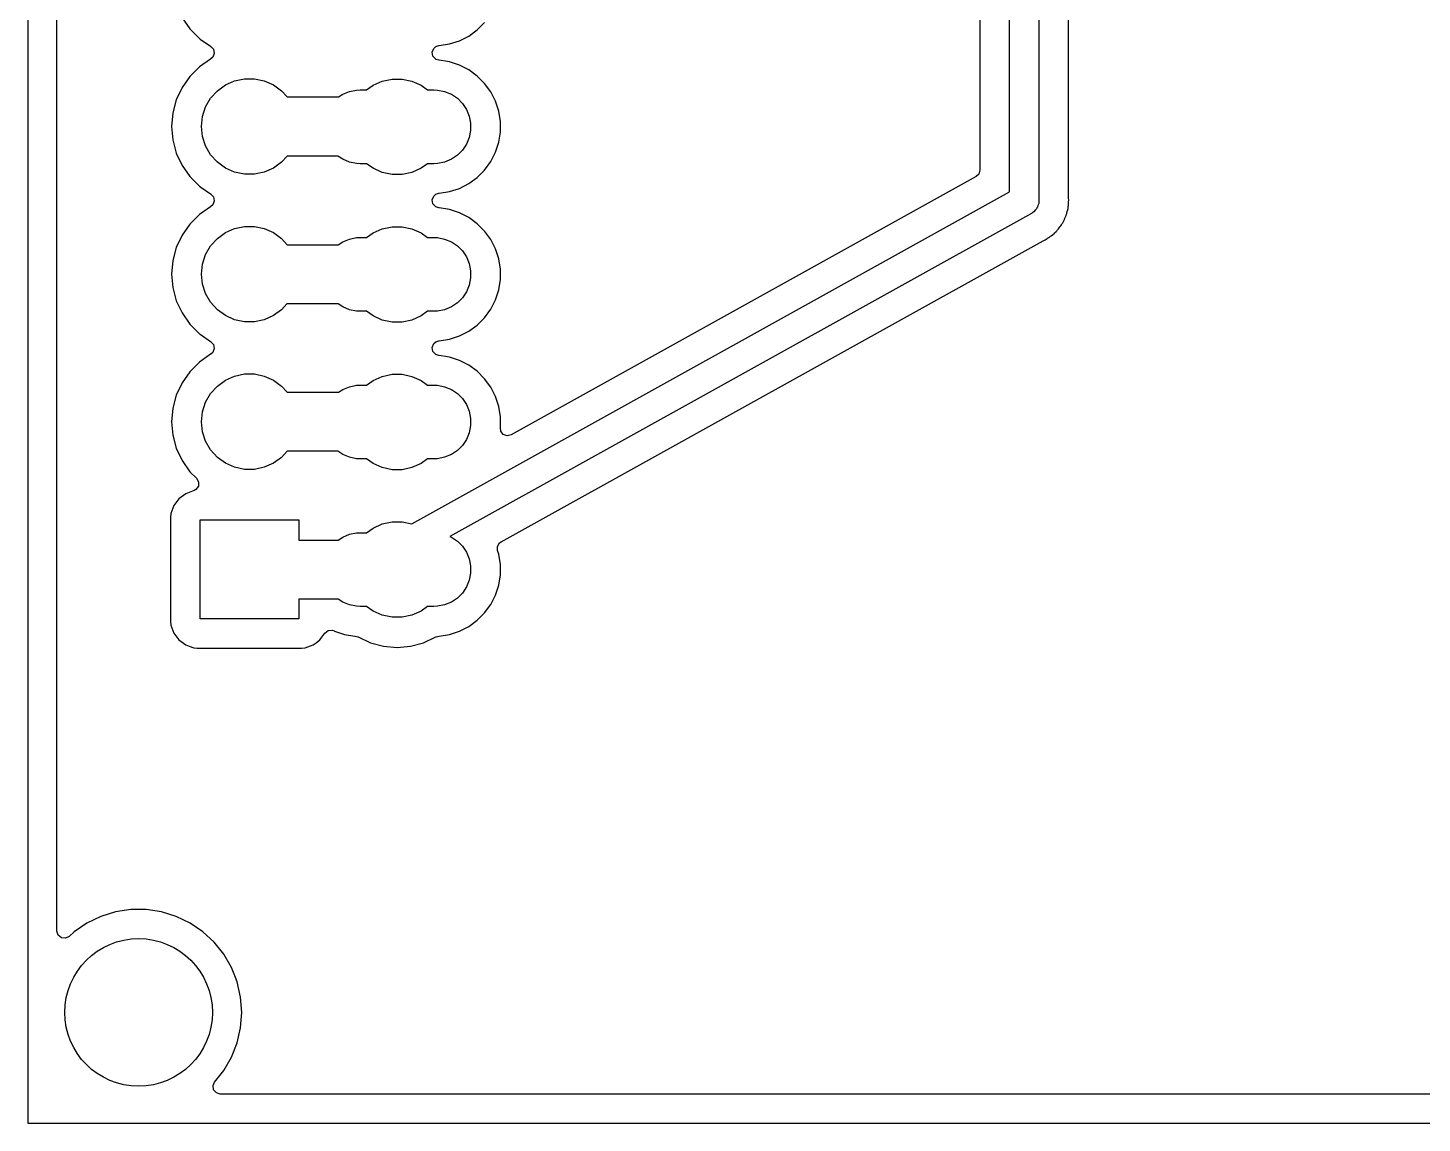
# Model space of a CAD drawing. Extents: x 118.1 to 188.6, y -116.2 to -61.6.
# Drawn here: x 118.11 to 142.1, y -116.2 to -97.36 of the extents above; entities that cross this region are included whole.
import ezdxf

# ---------------------------------------------------------------- set-up
doc = ezdxf.new("R2010")
doc.units = 0
doc.layers.add('BLACK', color=7, linetype='CONTINUOUS')

msp = doc.modelspace()

# ---------------------------------------------------------------- linework, layer by layer
at = {"layer": 'BLACK', "linetype": 'CONTINUOUS'}
for p, q in [((118.1075, -61.595), (118.1075, -116.205)), ((118.608, -112.899144), (118.608, -64.900855)), ((134.49, -76.124896), (134.49, -99.807202)), ((134.9985, -100.180545), (134.9985, -76.2)), ((135.5065, -76.30521), (135.5065, -100.33)), ((136.015, -100.27913), (136.015, -76.568027)), ((120.760309, -97.184548), (120.894186, -97.375745)), ((120.894186, -97.375745), (120.89419, -97.37575)), ((120.89419, -97.37575), (120.894193, -97.375754)), ((120.894193, -97.375754), (121.059246, -97.540807)), ((125.694325, -97.498009), (125.83994, -97.392213)), ((125.83994, -97.392213), (125.967213, -97.26494)), ((121.059246, -97.540807), (121.05925, -97.54081)), ((121.05925, -97.54081), (121.059254, -97.540813)), ((121.059254, -97.540813), (121.07452, -97.551502)), ((121.07452, -97.551502), (121.250452, -97.674691)), ((125.184995, -97.6635), (125.36277, -97.635343)), ((125.36277, -97.635343), (125.533952, -97.579723)), ((125.533952, -97.579723), (125.694325, -97.498009)), ((121.250452, -97.674691), (121.250453, -97.674691)), ((121.250453, -97.674691), (121.250454, -97.674692)), ((121.250454, -97.674692), (121.252526, -97.675889)), ((121.252526, -97.675889), (121.253254, -97.676653)), ((121.253254, -97.676653), (121.254958, -97.677846)), ((121.254958, -97.677846), (121.254718, -97.678188)), ((121.254718, -97.678188), (121.301513, -97.727278)), ((121.288545, -97.862901), (121.254892, -97.89206)), ((121.31494, -97.796993), (121.288545, -97.862901)), ((121.301513, -97.727278), (121.31494, -97.796993)), ((125.065056, -97.778037), (125.091436, -97.712123)), ((125.0785, -97.847749), (125.065056, -97.778037)), ((125.127499, -97.899126), (125.0785, -97.847749)), ((125.091436, -97.712123), (125.127424, -97.680917)), ((125.127424, -97.680917), (125.128512, -97.680288)), ((125.128512, -97.680288), (125.181698, -97.663759)), ((125.181698, -97.663759), (125.184991, -97.6635)), ((125.184991, -97.6635), (125.184995, -97.6635)), ((121.059243, -98.029195), (120.894195, -98.194243)), ((121.059254, -98.029186), (121.059243, -98.029195)), ((121.250454, -97.895307), (121.059254, -98.029186)), ((121.252526, -97.894111), (121.250454, -97.895307)), ((121.254054, -97.892786), (121.252526, -97.894111)), ((121.254958, -97.892154), (121.254054, -97.892786)), ((121.254892, -97.89206), (121.254958, -97.892154)), ((125.128587, -97.899754), (125.127499, -97.899126)), ((125.181683, -97.916239), (125.128587, -97.899754)), ((125.184986, -97.916499), (125.181683, -97.916239)), ((125.184992, -97.9165), (125.184986, -97.916499)), ((125.184995, -97.9165), (125.184992, -97.9165)), ((125.326597, -97.938927), (125.184995, -97.9165)), ((125.362777, -97.944658), (125.326597, -97.938927)), ((125.533947, -98.000275), (125.362773, -97.944658)), ((125.362773, -97.944658), (125.362777, -97.944658)), ((125.533949, -98.000276), (125.533947, -98.000275)), ((125.533952, -98.000277), (125.533949, -98.000276)), ((125.694325, -98.081991), (125.533952, -98.000277)), ((125.694327, -98.081992), (125.694325, -98.081991)), ((125.694328, -98.081993), (125.694327, -98.081992)), ((125.839942, -98.187788), (125.694328, -98.081993)), ((120.894186, -98.194254), (120.760309, -98.385451)), ((120.894195, -98.194243), (120.894186, -98.194254)), ((121.367633, -98.441534), (121.50725, -98.340096)), ((121.50725, -98.340096), (121.664906, -98.269903)), ((121.664906, -98.269903), (121.833712, -98.234022)), ((121.833712, -98.234022), (122.006288, -98.234022)), ((122.006288, -98.234022), (122.175094, -98.269903)), ((122.175094, -98.269903), (122.33275, -98.340096)), ((122.33275, -98.340096), (122.472367, -98.441534)), ((123.937272, -98.425), (124.04725, -98.345096)), ((124.04725, -98.345096), (124.204906, -98.274903)), ((124.204906, -98.274903), (124.373712, -98.239022)), ((124.373712, -98.239022), (124.546288, -98.239022)), ((124.546288, -98.239022), (124.715094, -98.274903)), ((124.715094, -98.274903), (124.87275, -98.345096)), ((124.87275, -98.345096), (124.982728, -98.425)), ((125.967211, -98.315057), (125.839942, -98.187788)), ((125.967213, -98.31506), (125.967211, -98.315057)), ((126.073009, -98.460675), (125.967213, -98.31506)), ((120.66166, -98.597004), (120.601248, -98.822464)), ((120.661662, -98.596999), (120.66166, -98.597004)), ((120.760308, -98.385453), (120.661662, -98.596999)), ((120.760309, -98.385451), (120.760308, -98.385453)), ((121.165868, -98.719239), (121.252156, -98.569783)), ((121.252156, -98.569783), (121.367633, -98.441534)), ((122.472367, -98.441534), (122.56733, -98.547)), ((122.56733, -98.547), (123.455292, -98.547)), ((123.455292, -98.547), (123.525663, -98.49998)), ((123.525663, -98.49998), (123.640669, -98.452343)), ((123.640669, -98.452343), (123.762759, -98.428058)), ((123.762759, -98.428058), (123.825, -98.425)), ((123.825, -98.425), (123.937272, -98.425)), ((124.982728, -98.425), (125.095, -98.425)), ((125.095, -98.425), (125.157241, -98.428058)), ((125.157241, -98.428058), (125.279331, -98.452343)), ((125.279331, -98.452343), (125.394337, -98.49998)), ((125.394337, -98.49998), (125.49784, -98.569138)), ((125.49784, -98.569138), (125.585862, -98.65716)), ((126.154723, -98.621048), (126.073009, -98.460675)), ((120.601248, -98.822464), (120.580904, -99.055)), ((121.112539, -98.883369), (121.165868, -98.719239)), ((125.585862, -98.65716), (125.65502, -98.760663)), ((125.65502, -98.760663), (125.702657, -98.875669)), ((126.210343, -98.79223), (126.154723, -98.621048)), ((126.2385, -98.970005), (126.210343, -98.79223)), ((120.580904, -99.055), (120.601248, -99.287535)), ((121.0945, -99.055), (121.112539, -98.883369)), ((121.112539, -99.226631), (121.0945, -99.055)), ((125.702657, -98.875669), (125.726942, -98.997759)), ((125.726942, -98.997759), (125.726942, -99.122241)), ((126.2385, -99.149995), (126.2385, -98.970005)), ((120.601248, -99.287535), (120.66166, -99.512995)), ((121.165868, -99.390761), (121.112539, -99.226631)), ((125.702657, -99.244331), (125.65502, -99.359337)), ((125.726942, -99.122241), (125.702657, -99.244331)), ((126.210343, -99.32777), (126.2385, -99.149995)), ((120.66166, -99.512995), (120.661662, -99.513)), ((120.661662, -99.513), (120.760308, -99.724546)), ((121.252156, -99.540217), (121.165868, -99.390761)), ((121.367633, -99.668466), (121.252156, -99.540217)), ((122.56733, -99.563), (122.472367, -99.668466)), ((123.440326, -99.563), (122.56733, -99.563)), ((123.525663, -99.62002), (123.440326, -99.563)), ((125.49784, -99.550862), (125.394337, -99.62002)), ((125.585862, -99.46284), (125.49784, -99.550862)), ((125.65502, -99.359337), (125.585862, -99.46284)), ((126.073009, -99.659325), (126.154723, -99.498952)), ((126.154723, -99.498952), (126.210343, -99.32777)), ((120.760308, -99.724546), (120.760309, -99.724548)), ((120.760309, -99.724548), (120.894186, -99.915745)), ((121.50725, -99.769904), (121.367633, -99.668466)), ((121.664906, -99.840097), (121.50725, -99.769904)), ((122.33275, -99.769904), (122.175094, -99.840097)), ((122.472367, -99.668466), (122.33275, -99.769904)), ((123.640669, -99.667657), (123.525663, -99.62002)), ((123.762759, -99.691942), (123.640669, -99.667657)), ((123.825, -99.695), (123.762759, -99.691942)), ((123.937272, -99.695), (123.825, -99.695)), ((124.04725, -99.774904), (123.937272, -99.695)), ((124.204906, -99.845097), (124.04725, -99.774904)), ((124.87275, -99.774904), (124.715094, -99.845097)), ((124.982728, -99.695), (124.87275, -99.774904)), ((125.095, -99.695), (124.982728, -99.695)), ((125.157241, -99.691942), (125.095, -99.695)), ((125.279331, -99.667657), (125.157241, -99.691942)), ((125.394337, -99.62002), (125.279331, -99.667657)), ((125.83994, -99.932213), (125.967213, -99.80494)), ((125.967213, -99.80494), (126.073009, -99.659325)), ((120.894186, -99.915745), (120.89419, -99.91575)), ((120.89419, -99.91575), (120.894193, -99.915754)), ((120.894193, -99.915754), (121.059246, -100.080807)), ((121.833712, -99.875978), (121.664906, -99.840097)), ((122.006288, -99.875978), (121.833712, -99.875978)), ((122.175094, -99.840097), (122.006288, -99.875978)), ((124.373712, -99.880978), (124.204906, -99.845097)), ((124.546288, -99.880978), (124.373712, -99.880978)), ((124.715094, -99.845097), (124.546288, -99.880978)), ((125.533952, -100.119723), (125.694325, -100.038009)), ((125.694325, -100.038009), (125.83994, -99.932213)), ((134.425191, -99.917346), (126.4237, -104.362618)), ((134.469998, -99.875323), (134.425191, -99.917346)), ((134.49, -99.807202), (134.469998, -99.875323)), ((121.059246, -100.080807), (121.05925, -100.08081)), ((121.05925, -100.08081), (121.059254, -100.080813)), ((121.059254, -100.080813), (121.085638, -100.099287)), ((121.085638, -100.099287), (121.250452, -100.214691)), ((121.250452, -100.214691), (121.250453, -100.214691)), ((121.250453, -100.214691), (121.250454, -100.214692)), ((121.250454, -100.214692), (121.252526, -100.215889)), ((121.252526, -100.215889), (121.253254, -100.216653)), ((121.253254, -100.216653), (121.254958, -100.217846)), ((121.254958, -100.217846), (121.254718, -100.218188)), ((121.254718, -100.218188), (121.301513, -100.267278)), ((121.301513, -100.267278), (121.31494, -100.336993)), ((124.713331, -105.894528), (134.9985, -100.180545)), ((125.065056, -100.318037), (125.091436, -100.252123)), ((125.091436, -100.252123), (125.127424, -100.220917)), ((125.127424, -100.220917), (125.128512, -100.220288)), ((125.128512, -100.220288), (125.181698, -100.203759)), ((125.181698, -100.203759), (125.184991, -100.2035)), ((125.184991, -100.2035), (125.184995, -100.2035)), ((125.184995, -100.2035), (125.36277, -100.175343)), ((125.36277, -100.175343), (125.533952, -100.119723)), ((136.015824, -100.293514), (136.015, -100.27913)), ((121.250454, -100.435307), (121.059254, -100.569186)), ((121.252526, -100.434111), (121.250454, -100.435307)), ((121.254054, -100.432786), (121.252526, -100.434111)), ((121.254958, -100.432154), (121.254054, -100.432786)), ((121.288545, -100.402901), (121.254892, -100.43206)), ((121.254892, -100.43206), (121.254958, -100.432154)), ((121.31494, -100.336993), (121.288545, -100.402901)), ((125.0785, -100.387749), (125.065056, -100.318037)), ((125.127499, -100.439126), (125.0785, -100.387749)), ((125.128587, -100.439754), (125.127499, -100.439126)), ((125.181683, -100.456239), (125.128587, -100.439754)), ((125.184986, -100.456499), (125.181683, -100.456239)), ((125.184992, -100.4565), (125.184986, -100.456499)), ((125.184995, -100.4565), (125.184992, -100.4565)), ((125.326597, -100.478927), (125.184995, -100.4565)), ((125.362777, -100.484658), (125.326597, -100.478927)), ((125.533947, -100.540275), (125.362773, -100.484658)), ((125.362773, -100.484658), (125.362777, -100.484658)), ((135.4168, -100.523704), (135.398311, -100.536496)), ((135.438739, -100.496068), (135.4168, -100.523704)), ((135.463693, -100.471115), (135.438739, -100.496068)), ((135.469303, -100.457569), (135.463693, -100.471115)), ((135.478421, -100.446085), (135.469303, -100.457569)), ((135.488115, -100.412153), (135.478421, -100.446085)), ((135.501619, -100.379553), (135.488115, -100.412153)), ((135.503823, -100.357175), (135.501619, -100.379553)), ((135.505647, -100.350792), (135.503823, -100.357175)), ((135.5065, -100.33), (135.505003, -100.345192)), ((135.505003, -100.345192), (135.505647, -100.350792)), ((135.985697, -100.552413), (135.993243, -100.514469)), ((135.993243, -100.514469), (135.995663, -100.504465)), ((135.995663, -100.504465), (136.006293, -100.467265)), ((136.006293, -100.467265), (136.008275, -100.443121)), ((136.008275, -100.443121), (136.010273, -100.428861)), ((136.010273, -100.428861), (136.012307, -100.418636)), ((136.012307, -100.418636), (136.015, -100.4051)), ((136.015, -100.366418), (136.015423, -100.356103)), ((136.015, -100.4051), (136.015, -100.366418)), ((136.015423, -100.356103), (136.018588, -100.317569)), ((136.018588, -100.317569), (136.015824, -100.293514)), ((120.894186, -100.734254), (120.760309, -100.925451)), ((120.894195, -100.734243), (120.894186, -100.734254)), ((121.059243, -100.569195), (120.894195, -100.734243)), ((121.059254, -100.569186), (121.059243, -100.569195)), ((135.375853, -100.552036), (125.370973, -106.110302)), ((125.533949, -100.540276), (125.533947, -100.540275)), ((125.533952, -100.540277), (125.533949, -100.540276)), ((125.694325, -100.621991), (125.533952, -100.540277)), ((125.694327, -100.621992), (125.694325, -100.621991)), ((125.694328, -100.621993), (125.694327, -100.621992)), ((125.839942, -100.727788), (125.694328, -100.621993)), ((125.967211, -100.855057), (125.839942, -100.727788)), ((135.388404, -100.543351), (135.375853, -100.552036)), ((135.393615, -100.541193), (135.388404, -100.543351)), ((135.398311, -100.536496), (135.393615, -100.541193)), ((135.872341, -100.775566), (135.880788, -100.764925)), ((135.880788, -100.764925), (135.896385, -100.74528)), ((135.896385, -100.74528), (135.907464, -100.723716)), ((135.907464, -100.723716), (135.914755, -100.711326)), ((135.914755, -100.711326), (135.928218, -100.691179)), ((135.928218, -100.691179), (135.943025, -100.655429)), ((135.943025, -100.655429), (135.947348, -100.646094)), ((135.947348, -100.646094), (135.96503, -100.611685)), ((135.96503, -100.611685), (135.971687, -100.58838)), ((135.971687, -100.58838), (135.976424, -100.574797)), ((135.976424, -100.574797), (135.985697, -100.552413)), ((120.760308, -100.925453), (120.661662, -101.136999)), ((120.760309, -100.925451), (120.760308, -100.925453)), ((121.252156, -101.109783), (121.367633, -100.981534)), ((121.367633, -100.981534), (121.50725, -100.880096)), ((121.50725, -100.880096), (121.664906, -100.809903)), ((121.664906, -100.809903), (121.833712, -100.774022)), ((121.833712, -100.774022), (122.006288, -100.774022)), ((122.006288, -100.774022), (122.175094, -100.809903)), ((122.175094, -100.809903), (122.33275, -100.880096)), ((122.33275, -100.880096), (122.472367, -100.981534)), ((122.472367, -100.981534), (122.571832, -101.092)), ((123.525663, -101.03998), (123.640669, -100.992343)), ((123.640669, -100.992343), (123.762759, -100.968058)), ((123.762759, -100.968058), (123.825, -100.965)), ((123.825, -100.965), (123.937272, -100.965)), ((123.937272, -100.965), (124.04725, -100.885096)), ((124.04725, -100.885096), (124.204906, -100.814903)), ((124.204906, -100.814903), (124.373712, -100.779022)), ((124.373712, -100.779022), (124.546288, -100.779022)), ((124.546288, -100.779022), (124.715094, -100.814903)), ((124.715094, -100.814903), (124.87275, -100.885096)), ((124.87275, -100.885096), (124.982728, -100.965)), ((124.982728, -100.965), (125.095, -100.965)), ((125.095, -100.965), (125.157241, -100.968058)), ((125.157241, -100.968058), (125.279331, -100.992343)), ((125.279331, -100.992343), (125.394337, -101.03998)), ((125.972921, -100.862916), (125.967211, -100.855057)), ((126.073009, -101.000675), (125.972921, -100.862916)), ((126.154723, -101.161048), (126.073009, -101.000675)), ((135.591307, -101.014984), (135.613679, -101.005718)), ((135.613679, -101.005718), (135.645851, -100.98422)), ((135.645851, -100.98422), (135.654617, -100.978868)), ((135.654617, -100.978868), (135.688452, -100.960073)), ((135.688452, -100.960073), (135.706937, -100.944393)), ((135.706937, -100.944393), (135.718422, -100.93573)), ((135.718422, -100.93573), (135.738565, -100.922272)), ((135.738565, -100.922272), (135.765919, -100.894916)), ((135.765919, -100.894916), (135.773503, -100.887931)), ((135.773503, -100.887931), (135.802989, -100.862922)), ((135.802989, -100.862921), (135.802996, -100.862916)), ((135.802989, -100.862922), (135.802989, -100.862921)), ((135.802996, -100.862916), (135.818057, -100.843944)), ((135.818057, -100.843944), (135.827642, -100.833193)), ((135.827642, -100.833193), (135.844772, -100.816065)), ((135.844772, -100.816065), (135.866259, -100.783905)), ((135.866259, -100.783905), (135.872341, -100.775566)), ((120.66166, -101.137004), (120.601248, -101.362464)), ((120.661662, -101.136999), (120.66166, -101.137004)), ((121.165868, -101.259239), (121.252156, -101.109783)), ((122.571832, -101.092), (123.447809, -101.092)), ((123.447809, -101.092), (123.525663, -101.03998)), ((125.394337, -101.03998), (125.49784, -101.109138)), ((125.49784, -101.109138), (125.585862, -101.19716)), ((125.585862, -101.19716), (125.65502, -101.300663)), ((126.210343, -101.33223), (126.154723, -101.161048)), ((126.249699, -106.203824), (135.578336, -101.021247)), ((135.578336, -101.021247), (135.591307, -101.014984)), ((120.601248, -101.362464), (120.580904, -101.595)), ((121.0945, -101.595), (121.112539, -101.423369)), ((121.112539, -101.423369), (121.165868, -101.259239)), ((125.65502, -101.300663), (125.702657, -101.415669)), ((125.702657, -101.415669), (125.726942, -101.537759)), ((126.2385, -101.510005), (126.210343, -101.33223)), ((120.580904, -101.595), (120.601248, -101.827535)), ((121.112539, -101.766631), (121.0945, -101.595)), ((125.726942, -101.662241), (125.702657, -101.784331)), ((125.726942, -101.537759), (125.726942, -101.662241)), ((126.210343, -101.86777), (126.2385, -101.689995)), ((126.2385, -101.689995), (126.2385, -101.510005)), ((120.601248, -101.827535), (120.66166, -102.052995)), ((121.165868, -101.930761), (121.112539, -101.766631)), ((121.252156, -102.080217), (121.165868, -101.930761)), ((125.65502, -101.899337), (125.585862, -102.00284)), ((125.702657, -101.784331), (125.65502, -101.899337)), ((126.154723, -102.038952), (126.210343, -101.86777)), ((120.66166, -102.052995), (120.661662, -102.053)), ((120.661662, -102.053), (120.760308, -102.264546)), ((121.367633, -102.208466), (121.252156, -102.080217)), ((122.562828, -102.108), (122.472367, -102.208466)), ((123.447809, -102.108), (122.562828, -102.108)), ((123.525663, -102.16002), (123.447809, -102.108)), ((123.640669, -102.207657), (123.525663, -102.16002)), ((125.394337, -102.16002), (125.279331, -102.207657)), ((125.49784, -102.090862), (125.394337, -102.16002)), ((125.585862, -102.00284), (125.49784, -102.090862)), ((125.967213, -102.34494), (126.073009, -102.199325)), ((126.073009, -102.199325), (126.154723, -102.038952)), ((120.760308, -102.264546), (120.760309, -102.264548)), ((120.760309, -102.264548), (120.894186, -102.455745)), ((121.50725, -102.309904), (121.367633, -102.208466)), ((121.664906, -102.380097), (121.50725, -102.309904)), ((121.833712, -102.415978), (121.664906, -102.380097)), ((122.006288, -102.415978), (121.833712, -102.415978)), ((122.175094, -102.380097), (122.006288, -102.415978)), ((122.33275, -102.309904), (122.175094, -102.380097)), ((122.472367, -102.208466), (122.33275, -102.309904)), ((123.762759, -102.231942), (123.640669, -102.207657)), ((123.825, -102.235), (123.762759, -102.231942)), ((123.937272, -102.235), (123.825, -102.235)), ((124.04725, -102.314904), (123.937272, -102.235)), ((124.204906, -102.385097), (124.04725, -102.314904)), ((124.373712, -102.420978), (124.204906, -102.385097)), ((124.546288, -102.420978), (124.373712, -102.420978)), ((124.715094, -102.385097), (124.546288, -102.420978)), ((124.87275, -102.314904), (124.715094, -102.385097)), ((124.982728, -102.235), (124.87275, -102.314904)), ((125.095, -102.235), (124.982728, -102.235)), ((125.157241, -102.231942), (125.095, -102.235)), ((125.279331, -102.207657), (125.157241, -102.231942)), ((125.83994, -102.472213), (125.967213, -102.34494)), ((120.894186, -102.455745), (120.89419, -102.45575)), ((120.89419, -102.45575), (120.894193, -102.455754)), ((120.894193, -102.455754), (121.059246, -102.620807)), ((121.059246, -102.620807), (121.05925, -102.62081)), ((121.05925, -102.62081), (121.059254, -102.620813)), ((121.059254, -102.620813), (121.07452, -102.631502)), ((121.07452, -102.631502), (121.250452, -102.754691)), ((125.36277, -102.715343), (125.533952, -102.659723)), ((125.533952, -102.659723), (125.694325, -102.578009)), ((125.694325, -102.578009), (125.83994, -102.472213)), ((121.250452, -102.754691), (121.250453, -102.754691)), ((121.250453, -102.754691), (121.250454, -102.754692)), ((121.250454, -102.754692), (121.252526, -102.755889)), ((121.252526, -102.755889), (121.253254, -102.756653)), ((121.253254, -102.756653), (121.254958, -102.757846)), ((121.254958, -102.757846), (121.254718, -102.758188)), ((121.254718, -102.758188), (121.301513, -102.807278)), ((121.31494, -102.876993), (121.288545, -102.942901)), ((121.301513, -102.807278), (121.31494, -102.876993)), ((125.065056, -102.858037), (125.091436, -102.792123)), ((125.0785, -102.927749), (125.065056, -102.858037)), ((125.091436, -102.792123), (125.127424, -102.760917)), ((125.127424, -102.760917), (125.128512, -102.760288)), ((125.128512, -102.760288), (125.181698, -102.743759)), ((125.181698, -102.743759), (125.184991, -102.7435)), ((125.184991, -102.7435), (125.184995, -102.7435)), ((125.184995, -102.7435), (125.36277, -102.715343)), ((121.059243, -103.109195), (120.894195, -103.274243)), ((121.059254, -103.109186), (121.059243, -103.109195)), ((121.250454, -102.975307), (121.059254, -103.109186)), ((121.252526, -102.974111), (121.250454, -102.975307)), ((121.254054, -102.972786), (121.252526, -102.974111)), ((121.254958, -102.972154), (121.254054, -102.972786)), ((121.288545, -102.942901), (121.254892, -102.97206)), ((121.254892, -102.97206), (121.254958, -102.972154)), ((125.127499, -102.979126), (125.0785, -102.927749)), ((125.128587, -102.979754), (125.127499, -102.979126)), ((125.181683, -102.996239), (125.128587, -102.979754)), ((125.184986, -102.996499), (125.181683, -102.996239)), ((125.184992, -102.9965), (125.184986, -102.996499)), ((125.184995, -102.9965), (125.184992, -102.9965)), ((125.326597, -103.018927), (125.184995, -102.9965)), ((125.362777, -103.024658), (125.326597, -103.018927)), ((125.533947, -103.080275), (125.362773, -103.024658)), ((125.362773, -103.024658), (125.362777, -103.024658)), ((125.533949, -103.080276), (125.533947, -103.080275)), ((125.533952, -103.080277), (125.533949, -103.080276)), ((125.694325, -103.161991), (125.533952, -103.080277)), ((125.694327, -103.161992), (125.694325, -103.161991)), ((125.694328, -103.161993), (125.694327, -103.161992)), ((125.839942, -103.267788), (125.694328, -103.161993)), ((120.894186, -103.274254), (120.760309, -103.465451)), ((120.894195, -103.274243), (120.894186, -103.274254)), ((121.50725, -103.420096), (121.664906, -103.349903)), ((121.664906, -103.349903), (121.833712, -103.314022)), ((121.833712, -103.314022), (122.006288, -103.314022)), ((122.006288, -103.314022), (122.175094, -103.349903)), ((122.175094, -103.349903), (122.33275, -103.420096)), ((124.04725, -103.425096), (124.204906, -103.354903)), ((124.204906, -103.354903), (124.373712, -103.319022)), ((124.373712, -103.319022), (124.546288, -103.319022)), ((124.546288, -103.319022), (124.715094, -103.354903)), ((124.715094, -103.354903), (124.87275, -103.425096)), ((125.967211, -103.395057), (125.839942, -103.267788)), ((125.967213, -103.39506), (125.967211, -103.395057)), ((126.073009, -103.540675), (125.967213, -103.39506)), ((120.760308, -103.465453), (120.661662, -103.676999)), ((120.760309, -103.465451), (120.760308, -103.465453)), ((121.252156, -103.649783), (121.367633, -103.521534)), ((121.367633, -103.521534), (121.50725, -103.420096)), ((122.33275, -103.420096), (122.472367, -103.521534)), ((122.472367, -103.521534), (122.56733, -103.627)), ((122.56733, -103.627), (123.455292, -103.627)), ((123.455292, -103.627), (123.525663, -103.57998)), ((123.525663, -103.57998), (123.640669, -103.532343)), ((123.640669, -103.532343), (123.762759, -103.508058)), ((123.762759, -103.508058), (123.825, -103.505)), ((123.825, -103.505), (123.937272, -103.505)), ((123.937272, -103.505), (124.04725, -103.425096)), ((124.87275, -103.425096), (124.982728, -103.505)), ((124.982728, -103.505), (125.095, -103.505)), ((125.095, -103.505), (125.157241, -103.508058)), ((125.157241, -103.508058), (125.279331, -103.532343)), ((125.279331, -103.532343), (125.394337, -103.57998)), ((125.394337, -103.57998), (125.49784, -103.649138)), ((126.154723, -103.701048), (126.073009, -103.540675)), ((120.66166, -103.677004), (120.601248, -103.902464)), ((120.661662, -103.676999), (120.66166, -103.677004)), ((121.112539, -103.963369), (121.165868, -103.799239)), ((121.165868, -103.799239), (121.252156, -103.649783)), ((125.49784, -103.649138), (125.585862, -103.73716)), ((125.585862, -103.73716), (125.65502, -103.840663)), ((125.65502, -103.840663), (125.702657, -103.955669)), ((126.210343, -103.87223), (126.154723, -103.701048)), ((126.2385, -104.050005), (126.210343, -103.87223)), ((120.601248, -103.902464), (120.580904, -104.135)), ((121.0945, -104.135), (121.112539, -103.963369)), ((125.702657, -103.955669), (125.726942, -104.077759)), ((125.726942, -104.077759), (125.726942, -104.202241)), ((126.2385, -104.229995), (126.2385, -104.050005)), ((120.580904, -104.135), (120.601248, -104.367535)), ((121.112539, -104.306631), (121.0945, -104.135)), ((121.165868, -104.470761), (121.112539, -104.306631)), ((125.702657, -104.324331), (125.65502, -104.439337)), ((125.726942, -104.202241), (125.702657, -104.324331)), ((126.238063, -104.23275), (126.2385, -104.229995)), ((126.238188, -104.233954), (126.238063, -104.23275)), ((126.238112, -104.234927), (126.238188, -104.233954)), ((126.238291, -104.234941), (126.238112, -104.234927)), ((126.244778, -104.297367), (126.238291, -104.234941)), ((126.287738, -104.353891), (126.244778, -104.297367)), ((126.354438, -104.378215), (126.287738, -104.353891)), ((126.4237, -104.362618), (126.354438, -104.378215)), ((120.601248, -104.367535), (120.66166, -104.592995)), ((120.66166, -104.592995), (120.661662, -104.593)), ((120.661662, -104.593), (120.760308, -104.804546)), ((121.252156, -104.620217), (121.165868, -104.470761)), ((125.585862, -104.54284), (125.49784, -104.630862)), ((125.65502, -104.439337), (125.585862, -104.54284)), ((120.760308, -104.804546), (120.760309, -104.804548)), ((120.760309, -104.804548), (120.894186, -104.995745)), ((121.367633, -104.748466), (121.252156, -104.620217)), ((121.50725, -104.849904), (121.367633, -104.748466)), ((122.472367, -104.748466), (122.33275, -104.849904)), ((122.56733, -104.643), (122.472367, -104.748466)), ((123.440326, -104.643), (122.56733, -104.643)), ((123.525663, -104.70002), (123.440326, -104.643)), ((123.640669, -104.747657), (123.525663, -104.70002)), ((123.762759, -104.771942), (123.640669, -104.747657)), ((123.825, -104.775), (123.762759, -104.771942)), ((123.937272, -104.775), (123.825, -104.775)), ((124.04725, -104.854904), (123.937272, -104.775)), ((124.982728, -104.775), (124.87275, -104.854904)), ((125.095, -104.775), (124.982728, -104.775)), ((125.157241, -104.771942), (125.095, -104.775)), ((125.279331, -104.747657), (125.157241, -104.771942)), ((125.394337, -104.70002), (125.279331, -104.747657)), ((125.49784, -104.630862), (125.394337, -104.70002)), ((120.894186, -104.995745), (120.894195, -104.995756)), ((120.894195, -104.995756), (121.012007, -105.113568)), ((121.664906, -104.920097), (121.50725, -104.849904)), ((121.833712, -104.955978), (121.664906, -104.920097)), ((122.006288, -104.955978), (121.833712, -104.955978)), ((122.175094, -104.920097), (122.006288, -104.955978)), ((122.33275, -104.849904), (122.175094, -104.920097)), ((124.204906, -104.925097), (124.04725, -104.854904)), ((124.373712, -104.960978), (124.204906, -104.925097)), ((124.546288, -104.960978), (124.373712, -104.960978)), ((124.715094, -104.925097), (124.546288, -104.960978)), ((124.87275, -104.854904), (124.715094, -104.925097)), ((120.966945, -105.320718), (120.823797, -105.37411)), ((120.998421, -105.303531), (120.966945, -105.320718)), ((121.040968, -105.246695), (120.998421, -105.303531)), ((121.012007, -105.113568), (121.046033, -105.17588)), ((121.046033, -105.17588), (121.040968, -105.246695)), ((120.706738, -105.461738), (120.619112, -105.578792)), ((120.823792, -105.374112), (120.706738, -105.461738)), ((120.823797, -105.37411), (120.823792, -105.374112)), ((120.568009, -105.715803), (120.5615, -105.77635)), ((120.5615, -105.77635), (120.5615, -107.573649)), ((120.568011, -105.715795), (120.568009, -105.715803)), ((120.61911, -105.578797), (120.568011, -105.715795)), ((120.619112, -105.578792), (120.61911, -105.578797)), ((121.07, -107.525), (121.07, -105.825)), ((121.07, -105.825), (122.77, -105.825)), ((122.77, -105.825), (122.77, -106.172)), ((123.762759, -106.048058), (123.825, -106.045)), ((123.825, -106.045), (123.937272, -106.045)), ((123.937272, -106.045), (124.04725, -105.965096)), ((124.04725, -105.965096), (124.204906, -105.894903)), ((124.204906, -105.894903), (124.373712, -105.859022)), ((124.373712, -105.859022), (124.546288, -105.859022)), ((124.546288, -105.859022), (124.713331, -105.894528)), ((122.77, -106.172), (123.447809, -106.172)), ((123.447809, -106.172), (123.525663, -106.11998)), ((123.525663, -106.11998), (123.640669, -106.072343)), ((123.640669, -106.072343), (123.762759, -106.048058)), ((125.370973, -106.110302), (125.394337, -106.11998)), ((125.394337, -106.11998), (125.49784, -106.189138)), ((125.49784, -106.189138), (125.585862, -106.27716)), ((125.585862, -106.27716), (125.65502, -106.380663)), ((126.189037, -106.281932), (126.225699, -106.221134)), ((126.191064, -106.352898), (126.189037, -106.281932)), ((126.225699, -106.221134), (126.249699, -106.203824)), ((125.65502, -106.380663), (125.702657, -106.495669)), ((125.702657, -106.495669), (125.726942, -106.617759)), ((126.210343, -106.41223), (126.191064, -106.352898)), ((126.2385, -106.590005), (126.210343, -106.41223)), ((125.726942, -106.742241), (125.702657, -106.864331)), ((125.726942, -106.617759), (125.726942, -106.742241)), ((126.2385, -106.769995), (126.2385, -106.590005)), ((125.65502, -106.979337), (125.585862, -107.08284)), ((125.702657, -106.864331), (125.65502, -106.979337)), ((126.154723, -107.118952), (126.210343, -106.94777)), ((126.210343, -106.94777), (126.2385, -106.769995)), ((123.447809, -107.188), (122.77, -107.188)), ((122.77, -107.188), (122.77, -107.525)), ((123.525663, -107.24002), (123.447809, -107.188)), ((123.640669, -107.287657), (123.525663, -107.24002)), ((125.394337, -107.24002), (125.279331, -107.287657)), ((125.49784, -107.170862), (125.394337, -107.24002)), ((125.585862, -107.08284), (125.49784, -107.170862)), ((126.073009, -107.279325), (126.154723, -107.118952)), ((123.762759, -107.311942), (123.640669, -107.287657)), ((123.825, -107.315), (123.762759, -107.311942)), ((123.937272, -107.315), (123.825, -107.315)), ((124.04725, -107.394904), (123.937272, -107.315)), ((124.204906, -107.465097), (124.04725, -107.394904)), ((124.373712, -107.500978), (124.204906, -107.465097)), ((124.715094, -107.465097), (124.546288, -107.500978)), ((124.87275, -107.394904), (124.715094, -107.465097)), ((124.982728, -107.315), (124.87275, -107.394904)), ((125.095, -107.315), (124.982728, -107.315)), ((125.157241, -107.311942), (125.095, -107.315)), ((125.279331, -107.287657), (125.157241, -107.311942)), ((125.83994, -107.552213), (125.967213, -107.42494)), ((125.967213, -107.42494), (126.073009, -107.279325)), ((120.5615, -107.573649), (120.568009, -107.634196)), ((120.568009, -107.634196), (120.568011, -107.634204)), ((120.568011, -107.634204), (120.61911, -107.771202)), ((122.77, -107.525), (121.07, -107.525)), ((124.546288, -107.500978), (124.373712, -107.500978)), ((125.533952, -107.739723), (125.694325, -107.658009)), ((125.694325, -107.658009), (125.83994, -107.552213)), ((120.61911, -107.771202), (120.619112, -107.771207)), ((120.619112, -107.771207), (120.706738, -107.888261)), ((120.706738, -107.888261), (120.823792, -107.975887)), ((123.016204, -107.975889), (123.066368, -107.938337)), ((123.066368, -107.938337), (123.133261, -107.888261)), ((123.133261, -107.888261), (123.219987, -107.772409)), ((123.219987, -107.772409), (123.276822, -107.729862)), ((123.276822, -107.729862), (123.347638, -107.724797)), ((123.347638, -107.724797), (123.37806, -107.735653)), ((123.37806, -107.735653), (123.386048, -107.739723)), ((123.386048, -107.739723), (123.557224, -107.795341)), ((123.557224, -107.795341), (123.557225, -107.795341)), ((123.557225, -107.795341), (123.55723, -107.795343)), ((123.55723, -107.795343), (123.735005, -107.8235)), ((123.735005, -107.8235), (123.73502, -107.8235)), ((123.73502, -107.8235), (123.738302, -107.823759)), ((123.738302, -107.823759), (123.785042, -107.838273)), ((123.785042, -107.838273), (123.785466, -107.837366)), ((123.785466, -107.837366), (123.790452, -107.839691)), ((123.790452, -107.839691), (124.002002, -107.938339)), ((124.002002, -107.938339), (124.227468, -107.998752)), ((124.692532, -107.998752), (124.917998, -107.938339)), ((124.917998, -107.938339), (125.129548, -107.839691)), ((125.129548, -107.83969), (125.134534, -107.837366)), ((125.129548, -107.839691), (125.129548, -107.83969)), ((125.134534, -107.837366), (125.134958, -107.838276)), ((125.134958, -107.838276), (125.181698, -107.823759)), ((125.181698, -107.823759), (125.184991, -107.8235)), ((125.184991, -107.8235), (125.184995, -107.8235)), ((125.184995, -107.8235), (125.36277, -107.795343)), ((125.36277, -107.795343), (125.533952, -107.739723)), ((120.823792, -107.975887), (120.823794, -107.975888)), ((120.823794, -107.975888), (120.823796, -107.975889)), ((120.823796, -107.975889), (120.882875, -107.997924)), ((120.882875, -107.997924), (120.960795, -108.026988)), ((120.960795, -108.026988), (120.960803, -108.02699)), ((120.960803, -108.02699), (121.02135, -108.033499)), ((121.02135, -108.033499), (121.021355, -108.033499)), ((121.021355, -108.033499), (121.021362, -108.0335)), ((121.021362, -108.0335), (121.021368, -108.0335)), ((121.021368, -108.0335), (122.818632, -108.0335)), ((122.818632, -108.0335), (122.818638, -108.0335)), ((122.818638, -108.0335), (122.818645, -108.033499)), ((122.818645, -108.033499), (122.818649, -108.033499)), ((122.818649, -108.033499), (122.879196, -108.02699)), ((122.879196, -108.02699), (122.879199, -108.026989)), ((122.879199, -108.026989), (122.879201, -108.026989)), ((122.879201, -108.026989), (123.016204, -107.975889)), ((124.227468, -107.998752), (124.46, -108.019096)), ((124.46, -108.019096), (124.692532, -107.998752)), ((119.124765, -112.762404), (118.905516, -112.911885)), ((119.363845, -112.647267), (119.124765, -112.762403)), ((119.124765, -112.762403), (119.124765, -112.762404)), ((119.363858, -112.647262), (119.363845, -112.647267)), ((119.617411, -112.569052), (119.363858, -112.647262)), ((119.61742, -112.56905), (119.617411, -112.569052)), ((119.617422, -112.56905), (119.61742, -112.56905)), ((119.879819, -112.5295), (119.617422, -112.56905)), ((120.145181, -112.5295), (119.879819, -112.5295)), ((120.407578, -112.56905), (120.145181, -112.5295)), ((120.40758, -112.56905), (120.407578, -112.56905)), ((120.407588, -112.569052), (120.40758, -112.56905)), ((120.661141, -112.647262), (120.407588, -112.569052)), ((120.661154, -112.647267), (120.661141, -112.647262)), ((120.900235, -112.762403), (120.661154, -112.647267)), ((121.119483, -112.911885), (120.900235, -112.762403)), ((118.608073, -112.903426), (118.608, -112.899144)), ((118.630378, -112.970828), (118.608073, -112.903426)), ((118.685583, -113.01547), (118.630378, -112.970828)), ((118.819701, -112.991509), (118.75616, -113.02318)), ((118.905509, -112.911891), (118.819701, -112.991509)), ((118.905516, -112.911885), (118.905509, -112.911891)), ((121.119489, -112.911891), (121.119483, -112.911885)), ((121.314004, -113.092372), (121.119489, -112.911891)), ((118.75616, -113.02318), (118.685583, -113.01547)), ((121.47946, -113.299848), (121.314004, -113.092372)), ((121.61214, -113.529657), (121.47946, -113.299848)), ((121.612142, -113.529661), (121.61214, -113.529657)), ((121.678359, -113.698381), (121.612142, -113.529661)), ((121.709086, -113.776673), (121.678359, -113.698381)), ((121.768135, -114.035381), (121.709086, -113.776673)), ((121.787965, -114.3), (121.768135, -114.035381)), ((121.768135, -114.564619), (121.787965, -114.3)), ((121.709086, -114.823327), (121.768135, -114.564619)), ((121.612139, -115.070345), (121.709086, -114.823327)), ((121.479458, -115.300155), (121.612139, -115.070345)), ((121.320132, -115.499942), (121.479458, -115.300155)), ((121.293927, -115.560568), (121.320132, -115.499942)), ((121.304031, -115.630842), (121.293927, -115.560568)), ((121.350524, -115.684498), (121.304031, -115.630842)), ((121.418645, -115.7045), (121.350524, -115.684498)), ((151.626355, -115.7045), (121.418645, -115.7045)), ((118.1075, -116.205), (154.9375, -116.205))]:
    msp.add_line(p, q, dxfattribs=at)
at = {"layer": 'BLACK'}
msp.add_circle((120.0125, -114.3), 1.27, dxfattribs=at)

doc.saveas('drawing.dxf')
